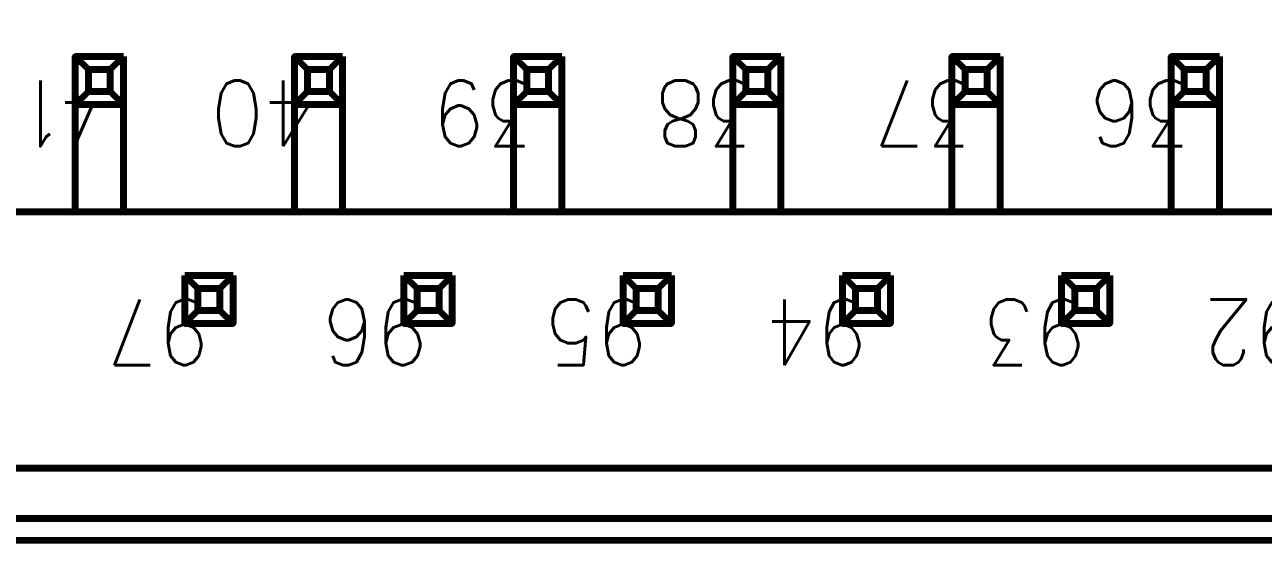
# Model space of a CAD drawing. Header units: inches. Extents: x -0.4 to 8, y -0.5 to 10.5.
# Drawn here: x 2.016 to 2.581, y -0.01 to 0.226 of the extents above; entities that cross this region are included whole.
import ezdxf

# ---------------------------------------------------------------- set-up
doc = ezdxf.new("R2010")
doc.units = ezdxf.units.IN
doc.header["$LTSCALE"] = 0.504853
doc.header["$MEASUREMENT"] = 0
for name, color, linetype in [('1', 7, 'Continuous'), ('135', 7, 'Continuous'), ('3', 7, 'Continuous'), ('75', 7, 'Continuous')]:
    doc.layers.add(name, color=color, linetype=linetype)
doc.styles.get("Standard").update_dxf_attribs({"font": 'ROMANS.SHX'})

# ---------------------------------------------------------------- blocks, each defined once
blk = doc.blocks.new('25359')
at = {"color": 1, "linetype": 'Continuous', "lineweight": 211}
for p, q in [((5.85, 0.21, -0.113), (-0.35, 0.21, -0.113)), ((5.85, 0.21, -0.113), (-0.35, 0.21, -0.113)), ((5.85, 0.21, 0.127), (-0.324, 0.21, 0.127)), ((5.85, 0.21, 0.127), (-0.324, 0.21, 0.127)), ((5.55, 0.21, 0.025), (-0.1, 0.21, 0.025)), ((5.55, 0.21, 0.127), (-0.1, 0.21, 0.127)), ((-0.324, 0.177, 0.127), (5.85, 0.177, 0.127)), ((-0.324, 0.177, 0.127), (5.85, 0.177, 0.127)), ((5.85, 0.177, 0.171), (-0.28, 0.177, 0.171)), ((5.85, 0.177, 0.171), (-0.28, 0.177, 0.171)), ((5.55, 0.06, 0.025), (-0.1, 0.06, 0.025)), ((-0.1, 0.06, 0.127), (5.55, 0.06, 0.127))]:
    blk.add_line(p, q, dxfattribs=at)
at = {"layer": '1', "color": 2, "linetype": 'Continuous', "lineweight": 211}
for p, q in [((3.539, 0.111, -0.102), (3.545, 0.105, -0.112)), ((3.545, 0.105, -0.112), (3.539, 0.111, -0.102)), ((3.539, 0.089, 0.025), (3.539, 0.111, 0.025)), ((3.539, 0.111, 0.025), (3.561, 0.111, 0.025)), ((3.539, 0.111, 0.025), (3.561, 0.111, 0.025)), ((3.539, 0.111, 0.025), (3.539, 0.089, 0.025)), ((3.539, 0.089, -0.102), (3.539, 0.111, -0.102)), ((3.539, 0.111, -0.102), (3.539, 0.089, -0.102)), ((3.539, 0.111, -0.102), (3.561, 0.111, -0.102)), ((3.539, 0.111, -0.102), (3.561, 0.111, -0.102)), ((3.561, 0.111, -0.102), (3.539, 0.111, -0.102)), ((3.561, 0.111, -0.102), (3.555, 0.105, -0.112)), ((3.555, 0.105, -0.112), (3.561, 0.111, -0.102)), ((3.561, 0.111, 0.025), (3.561, 0.089, 0.025)), ((3.561, 0.111, 0.025), (3.561, 0.089, 0.025)), ((3.561, 0.089, -0.102), (3.561, 0.111, -0.102)), ((3.561, 0.111, -0.102), (3.561, 0.089, -0.102)), ((3.645, 0.105, -0.112), (3.639, 0.111, -0.102)), ((3.639, 0.111, -0.102), (3.645, 0.105, -0.112)), ((3.639, 0.111, 0.025), (3.661, 0.111, 0.025)), ((3.639, 0.089, 0.025), (3.639, 0.111, 0.025)), ((3.639, 0.111, 0.025), (3.661, 0.111, 0.025)), ((3.639, 0.111, 0.025), (3.639, 0.089, 0.025)), ((3.639, 0.089, -0.102), (3.639, 0.111, -0.102)), ((3.639, 0.111, -0.102), (3.661, 0.111, -0.102)), ((3.639, 0.111, -0.102), (3.639, 0.089, -0.102)), ((3.661, 0.111, -0.102), (3.639, 0.111, -0.102)), ((3.639, 0.111, -0.102), (3.661, 0.111, -0.102)), ((3.661, 0.111, -0.102), (3.655, 0.105, -0.112)), ((3.655, 0.105, -0.112), (3.661, 0.111, -0.102)), ((3.661, 0.111, 0.025), (3.661, 0.089, 0.025)), ((3.661, 0.111, 0.025), (3.661, 0.089, 0.025)), ((3.661, 0.089, -0.102), (3.661, 0.111, -0.102)), ((3.661, 0.111, -0.102), (3.661, 0.089, -0.102)), ((3.739, 0.089, 0.025), (3.739, 0.111, 0.025)), ((3.739, 0.111, 0.025), (3.761, 0.111, 0.025)), ((3.739, 0.111, 0.025), (3.761, 0.111, 0.025)), ((3.739, 0.111, 0.025), (3.739, 0.089, 0.025)), ((3.739, 0.111, -0.102), (3.761, 0.111, -0.102)), ((3.761, 0.111, -0.102), (3.739, 0.111, -0.102)), ((3.739, 0.111, -0.102), (3.761, 0.111, -0.102)), ((3.739, 0.089, -0.102), (3.739, 0.111, -0.102)), ((3.739, 0.111, -0.102), (3.739, 0.089, -0.102)), ((3.739, 0.111, -0.102), (3.745, 0.105, -0.112)), ((3.745, 0.105, -0.112), (3.739, 0.111, -0.102)), ((3.755, 0.105, -0.112), (3.761, 0.111, -0.102)), ((3.761, 0.111, -0.102), (3.755, 0.105, -0.112)), ((3.761, 0.111, 0.025), (3.761, 0.089, 0.025)), ((3.761, 0.111, 0.025), (3.761, 0.089, 0.025)), ((3.761, 0.089, -0.102), (3.761, 0.111, -0.102)), ((3.761, 0.111, -0.102), (3.761, 0.089, -0.102)), ((3.839, 0.111, 0.025), (3.861, 0.111, 0.025)), ((3.839, 0.089, 0.025), (3.839, 0.111, 0.025)), ((3.839, 0.111, 0.025), (3.861, 0.111, 0.025)), ((3.839, 0.111, 0.025), (3.839, 0.089, 0.025)), ((3.861, 0.111, -0.102), (3.839, 0.111, -0.102)), ((3.839, 0.111, -0.102), (3.861, 0.111, -0.102)), ((3.839, 0.111, -0.102), (3.861, 0.111, -0.102)), ((3.839, 0.089, -0.102), (3.839, 0.111, -0.102)), ((3.839, 0.111, -0.102), (3.839, 0.089, -0.102)), ((3.845, 0.105, -0.112), (3.839, 0.111, -0.102)), ((3.839, 0.111, -0.102), (3.845, 0.105, -0.112)), ((3.855, 0.105, -0.112), (3.861, 0.111, -0.102)), ((3.861, 0.111, -0.102), (3.855, 0.105, -0.112)), ((3.861, 0.089, -0.102), (3.861, 0.111, -0.102)), ((3.861, 0.111, -0.102), (3.861, 0.089, -0.102)), ((3.861, 0.111, 0.025), (3.861, 0.089, 0.025)), ((3.861, 0.111, 0.025), (3.861, 0.089, 0.025)), ((3.961, 0.111, -0.102), (3.939, 0.111, -0.102)), ((3.939, 0.111, -0.102), (3.945, 0.105, -0.112)), ((3.945, 0.105, -0.112), (3.939, 0.111, -0.102)), ((3.939, 0.089, -0.102), (3.939, 0.111, -0.102)), ((3.939, 0.111, -0.102), (3.961, 0.111, -0.102)), ((3.939, 0.111, -0.102), (3.939, 0.089, -0.102)), ((3.939, 0.111, -0.102), (3.961, 0.111, -0.102)), ((3.939, 0.089, 0.025), (3.939, 0.111, 0.025)), ((3.939, 0.111, 0.025), (3.961, 0.111, 0.025)), ((3.939, 0.111, 0.025), (3.961, 0.111, 0.025)), ((3.939, 0.111, 0.025), (3.939, 0.089, 0.025)), ((3.961, 0.111, -0.102), (3.955, 0.105, -0.112)), ((3.955, 0.105, -0.112), (3.961, 0.111, -0.102)), ((3.961, 0.111, -0.102), (3.961, 0.089, -0.102)), ((3.961, 0.089, -0.102), (3.961, 0.111, -0.102)), ((3.961, 0.111, 0.025), (3.961, 0.089, 0.025)), ((3.961, 0.111, 0.025), (3.961, 0.089, 0.025)), ((3.545, 0.105, -0.112), (3.545, 0.095, -0.112)), ((3.545, 0.105, -0.112), (3.555, 0.105, -0.112)), ((3.545, 0.095, -0.112), (3.545, 0.105, -0.112)), ((3.555, 0.105, -0.112), (3.545, 0.105, -0.112)), ((3.555, 0.105, -0.112), (3.555, 0.095, -0.112)), ((3.555, 0.095, -0.112), (3.555, 0.105, -0.112)), ((3.645, 0.105, -0.112), (3.645, 0.095, -0.112)), ((3.645, 0.095, -0.112), (3.645, 0.105, -0.112)), ((3.655, 0.105, -0.112), (3.645, 0.105, -0.112)), ((3.645, 0.105, -0.112), (3.655, 0.105, -0.112)), ((3.655, 0.105, -0.112), (3.655, 0.095, -0.112)), ((3.655, 0.095, -0.112), (3.655, 0.105, -0.112)), ((3.745, 0.105, -0.112), (3.745, 0.095, -0.112)), ((3.745, 0.105, -0.112), (3.755, 0.105, -0.112)), ((3.755, 0.105, -0.112), (3.745, 0.105, -0.112)), ((3.745, 0.095, -0.112), (3.745, 0.105, -0.112)), ((3.755, 0.095, -0.112), (3.755, 0.105, -0.112)), ((3.755, 0.105, -0.112), (3.755, 0.095, -0.112)), ((3.845, 0.105, -0.112), (3.845, 0.095, -0.112)), ((3.845, 0.105, -0.112), (3.855, 0.105, -0.112)), ((3.845, 0.095, -0.112), (3.845, 0.105, -0.112)), ((3.855, 0.105, -0.112), (3.845, 0.105, -0.112)), ((3.855, 0.095, -0.112), (3.855, 0.105, -0.112)), ((3.855, 0.105, -0.112), (3.855, 0.095, -0.112)), ((3.945, 0.105, -0.112), (3.945, 0.095, -0.112)), ((3.955, 0.105, -0.112), (3.945, 0.105, -0.112)), ((3.945, 0.105, -0.112), (3.955, 0.105, -0.112)), ((3.945, 0.095, -0.112), (3.945, 0.105, -0.112)), ((3.955, 0.095, -0.112), (3.955, 0.105, -0.112)), ((3.955, 0.105, -0.112), (3.955, 0.095, -0.112)), ((3.545, 0.095, -0.112), (3.539, 0.089, -0.102)), ((3.539, 0.089, -0.102), (3.545, 0.095, -0.112)), ((3.555, 0.095, -0.112), (3.545, 0.095, -0.112)), ((3.545, 0.095, -0.112), (3.555, 0.095, -0.112)), ((3.555, 0.095, -0.112), (3.561, 0.089, -0.102)), ((3.561, 0.089, -0.102), (3.555, 0.095, -0.112)), ((3.645, 0.095, -0.112), (3.639, 0.089, -0.102)), ((3.639, 0.089, -0.102), (3.645, 0.095, -0.112)), ((3.655, 0.095, -0.112), (3.645, 0.095, -0.112)), ((3.645, 0.095, -0.112), (3.655, 0.095, -0.112)), ((3.655, 0.095, -0.112), (3.661, 0.089, -0.102)), ((3.661, 0.089, -0.102), (3.655, 0.095, -0.112)), ((3.745, 0.095, -0.112), (3.739, 0.089, -0.102)), ((3.739, 0.089, -0.102), (3.745, 0.095, -0.112)), ((3.745, 0.095, -0.112), (3.755, 0.095, -0.112)), ((3.755, 0.095, -0.112), (3.745, 0.095, -0.112)), ((3.761, 0.089, -0.102), (3.755, 0.095, -0.112)), ((3.755, 0.095, -0.112), (3.761, 0.089, -0.102)), ((3.845, 0.095, -0.112), (3.839, 0.089, -0.102)), ((3.839, 0.089, -0.102), (3.845, 0.095, -0.112)), ((3.855, 0.095, -0.112), (3.845, 0.095, -0.112)), ((3.845, 0.095, -0.112), (3.855, 0.095, -0.112)), ((3.861, 0.089, -0.102), (3.855, 0.095, -0.112)), ((3.855, 0.095, -0.112), (3.861, 0.089, -0.102)), ((3.945, 0.095, -0.112), (3.939, 0.089, -0.102)), ((3.939, 0.089, -0.102), (3.945, 0.095, -0.112)), ((3.945, 0.095, -0.112), (3.955, 0.095, -0.112)), ((3.955, 0.095, -0.112), (3.945, 0.095, -0.112)), ((3.961, 0.089, -0.102), (3.955, 0.095, -0.112)), ((3.955, 0.095, -0.112), (3.961, 0.089, -0.102)), ((3.561, 0.089, 0.025), (3.539, 0.089, 0.025)), ((3.561, 0.089, 0.025), (3.539, 0.089, 0.025)), ((3.539, 0.089, 0.025), (3.539, 0.089, -0.102)), ((3.539, 0.089, 0.025), (3.539, 0.089, -0.102)), ((3.561, 0.089, -0.102), (3.539, 0.089, -0.102)), ((3.561, 0.089, -0.102), (3.539, 0.089, -0.102)), ((3.539, 0.089, -0.102), (3.561, 0.089, -0.102)), ((3.561, 0.089, 0.025), (3.561, 0.089, -0.102)), ((3.561, 0.089, -0.102), (3.561, 0.089, 0.025)), ((3.661, 0.089, 0.025), (3.639, 0.089, 0.025)), ((3.661, 0.089, 0.025), (3.639, 0.089, 0.025)), ((3.639, 0.089, 0.025), (3.639, 0.089, -0.102)), ((3.639, 0.089, 0.025), (3.639, 0.089, -0.102)), ((3.661, 0.089, -0.102), (3.639, 0.089, -0.102)), ((3.639, 0.089, -0.102), (3.661, 0.089, -0.102)), ((3.661, 0.089, -0.102), (3.639, 0.089, -0.102)), ((3.661, 0.089, 0.025), (3.661, 0.089, -0.102)), ((3.661, 0.089, -0.102), (3.661, 0.089, 0.025)), ((3.761, 0.089, 0.025), (3.739, 0.089, 0.025)), ((3.761, 0.089, 0.025), (3.739, 0.089, 0.025)), ((3.761, 0.089, -0.102), (3.739, 0.089, -0.102)), ((3.761, 0.089, -0.102), (3.739, 0.089, -0.102)), ((3.739, 0.089, 0.025), (3.739, 0.089, -0.102)), ((3.739, 0.089, 0.025), (3.739, 0.089, -0.102)), ((3.739, 0.089, -0.102), (3.761, 0.089, -0.102)), ((3.761, 0.089, -0.102), (3.761, 0.089, 0.025)), ((3.761, 0.089, 0.025), (3.761, 0.089, -0.102)), ((3.861, 0.089, 0.025), (3.839, 0.089, 0.025)), ((3.861, 0.089, 0.025), (3.839, 0.089, 0.025)), ((3.861, 0.089, -0.102), (3.839, 0.089, -0.102)), ((3.861, 0.089, -0.102), (3.839, 0.089, -0.102)), ((3.839, 0.089, 0.025), (3.839, 0.089, -0.102)), ((3.839, 0.089, 0.025), (3.839, 0.089, -0.102)), ((3.839, 0.089, -0.102), (3.861, 0.089, -0.102)), ((3.861, 0.089, -0.102), (3.861, 0.089, 0.025)), ((3.861, 0.089, 0.025), (3.861, 0.089, -0.102)), ((3.961, 0.089, -0.102), (3.939, 0.089, -0.102)), ((3.939, 0.089, 0.025), (3.939, 0.089, -0.102)), ((3.961, 0.089, -0.102), (3.939, 0.089, -0.102)), ((3.939, 0.089, 0.025), (3.939, 0.089, -0.102)), ((3.939, 0.089, -0.102), (3.961, 0.089, -0.102)), ((3.961, 0.089, 0.025), (3.939, 0.089, 0.025)), ((3.961, 0.089, 0.025), (3.939, 0.089, 0.025)), ((3.961, 0.089, -0.102), (3.961, 0.089, 0.025)), ((3.961, 0.089, 0.025), (3.961, 0.089, -0.102)), ((3.489, 0.06, 0.09), (3.511, 0.06, 0.09)), ((3.489, 0.06, 0.068), (3.511, 0.06, 0.068)), ((3.589, 0.06, 0.09), (3.611, 0.06, 0.09)), ((3.589, 0.06, 0.068), (3.611, 0.06, 0.068)), ((3.689, 0.06, 0.09), (3.711, 0.06, 0.09)), ((3.689, 0.06, 0.068), (3.711, 0.06, 0.068)), ((3.789, 0.06, 0.068), (3.811, 0.06, 0.068)), ((3.789, 0.06, 0.09), (3.811, 0.06, 0.09)), ((3.889, 0.06, 0.09), (3.911, 0.06, 0.09)), ((3.889, 0.06, 0.068), (3.911, 0.06, 0.068)), ((3.989, 0.06, 0.09), (4.011, 0.06, 0.09)), ((3.989, 0.06, 0.068), (4.011, 0.06, 0.068)), ((3.489, 0.011, 0.068), (3.511, 0.011, 0.068)), ((3.489, 0.011, -0.102), (3.511, 0.011, -0.102)), ((3.489, 0.011, -0.102), (3.511, 0.011, -0.102)), ((3.511, 0.011, -0.102), (3.489, 0.011, -0.102)), ((3.489, 0.011, -0.102), (3.495, 0.005, -0.112)), ((3.495, 0.005, -0.112), (3.489, 0.011, -0.102)), ((3.489, 0.011, -0.102), (3.489, -0.011, -0.102)), ((3.489, -0.011, -0.102), (3.489, 0.011, -0.102)), ((3.505, 0.005, -0.112), (3.511, 0.011, -0.102)), ((3.511, 0.011, -0.102), (3.505, 0.005, -0.112)), ((3.511, -0.011, -0.102), (3.511, 0.011, -0.102)), ((3.511, 0.011, -0.102), (3.511, -0.011, -0.102)), ((3.589, 0.011, 0.068), (3.611, 0.011, 0.068)), ((3.611, 0.011, -0.102), (3.589, 0.011, -0.102)), ((3.589, 0.011, -0.102), (3.611, 0.011, -0.102)), ((3.595, 0.005, -0.112), (3.589, 0.011, -0.102)), ((3.589, 0.011, -0.102), (3.595, 0.005, -0.112)), ((3.589, -0.011, -0.102), (3.589, 0.011, -0.102)), ((3.589, 0.011, -0.102), (3.611, 0.011, -0.102)), ((3.589, 0.011, -0.102), (3.589, -0.011, -0.102)), ((3.605, 0.005, -0.112), (3.611, 0.011, -0.102)), ((3.611, 0.011, -0.102), (3.605, 0.005, -0.112)), ((3.611, 0.011, -0.102), (3.611, -0.011, -0.102)), ((3.611, -0.011, -0.102), (3.611, 0.011, -0.102)), ((3.689, 0.011, 0.068), (3.711, 0.011, 0.068)), ((3.711, 0.011, -0.102), (3.689, 0.011, -0.102)), ((3.689, 0.011, -0.102), (3.695, 0.005, -0.112)), ((3.695, 0.005, -0.112), (3.689, 0.011, -0.102)), ((3.689, 0.011, -0.102), (3.711, 0.011, -0.102)), ((3.689, 0.011, -0.102), (3.711, 0.011, -0.102)), ((3.689, -0.011, -0.102), (3.689, 0.011, -0.102)), ((3.689, 0.011, -0.102), (3.689, -0.011, -0.102)), ((3.705, 0.005, -0.112), (3.711, 0.011, -0.102)), ((3.711, 0.011, -0.102), (3.705, 0.005, -0.112)), ((3.711, 0.011, -0.102), (3.711, -0.011, -0.102)), ((3.711, -0.011, -0.102), (3.711, 0.011, -0.102)), ((3.789, 0.011, 0.068), (3.811, 0.011, 0.068)), ((3.811, 0.011, -0.102), (3.789, 0.011, -0.102)), ((3.789, 0.011, -0.102), (3.811, 0.011, -0.102)), ((3.789, 0.011, -0.102), (3.811, 0.011, -0.102)), ((3.789, -0.011, -0.102), (3.789, 0.011, -0.102)), ((3.789, 0.011, -0.102), (3.789, -0.011, -0.102)), ((3.789, 0.011, -0.102), (3.795, 0.005, -0.112)), ((3.795, 0.005, -0.112), (3.789, 0.011, -0.102)), ((3.805, 0.005, -0.112), (3.811, 0.011, -0.102)), ((3.811, 0.011, -0.102), (3.805, 0.005, -0.112)), ((3.811, 0.011, -0.102), (3.811, -0.011, -0.102)), ((3.811, -0.011, -0.102), (3.811, 0.011, -0.102)), ((3.889, 0.011, 0.068), (3.911, 0.011, 0.068)), ((3.895, 0.005, -0.112), (3.889, 0.011, -0.102)), ((3.889, 0.011, -0.102), (3.911, 0.011, -0.102)), ((3.911, 0.011, -0.102), (3.889, 0.011, -0.102)), ((3.889, 0.011, -0.102), (3.911, 0.011, -0.102)), ((3.889, 0.011, -0.102), (3.889, -0.011, -0.102)), ((3.889, -0.011, -0.102), (3.889, 0.011, -0.102)), ((3.889, 0.011, -0.102), (3.895, 0.005, -0.112)), ((3.911, 0.011, -0.102), (3.905, 0.005, -0.112)), ((3.905, 0.005, -0.112), (3.911, 0.011, -0.102)), ((3.911, -0.011, -0.102), (3.911, 0.011, -0.102)), ((3.911, 0.011, -0.102), (3.911, -0.011, -0.102)), ((3.989, 0.011, 0.068), (4.011, 0.011, 0.068)), ((3.989, 0.011, -0.102), (3.989, -0.011, -0.102)), ((3.995, 0.005, -0.112), (3.989, 0.011, -0.102)), ((3.989, 0.011, -0.102), (4.011, 0.011, -0.102)), ((4.011, 0.011, -0.102), (3.989, 0.011, -0.102)), ((3.989, 0.011, -0.102), (4.011, 0.011, -0.102)), ((3.989, -0.011, -0.102), (3.989, 0.011, -0.102)), ((3.989, 0.011, -0.102), (3.995, 0.005, -0.112)), ((4.011, 0.011, -0.102), (4.005, 0.005, -0.112)), ((4.005, 0.005, -0.112), (4.011, 0.011, -0.102)), ((4.011, -0.011, -0.102), (4.011, 0.011, -0.102)), ((4.011, 0.011, -0.102), (4.011, -0.011, -0.102)), ((3.495, 0.005, -0.112), (3.505, 0.005, -0.112)), ((3.505, 0.005, -0.112), (3.495, 0.005, -0.112)), ((3.495, 0.005, -0.112), (3.495, -0.005, -0.112)), ((3.495, -0.005, -0.112), (3.495, 0.005, -0.112)), ((3.505, 0.005, -0.112), (3.505, -0.005, -0.112)), ((3.505, -0.005, -0.112), (3.505, 0.005, -0.112)), ((3.595, 0.005, -0.112), (3.605, 0.005, -0.112)), ((3.605, 0.005, -0.112), (3.595, 0.005, -0.112)), ((3.595, 0.005, -0.112), (3.595, -0.005, -0.112)), ((3.595, -0.005, -0.112), (3.595, 0.005, -0.112)), ((3.605, -0.005, -0.112), (3.605, 0.005, -0.112)), ((3.605, 0.005, -0.112), (3.605, -0.005, -0.112)), ((3.695, 0.005, -0.112), (3.705, 0.005, -0.112)), ((3.705, 0.005, -0.112), (3.695, 0.005, -0.112)), ((3.695, 0.005, -0.112), (3.695, -0.005, -0.112)), ((3.695, -0.005, -0.112), (3.695, 0.005, -0.112)), ((3.705, 0.005, -0.112), (3.705, -0.005, -0.112)), ((3.705, -0.005, -0.112), (3.705, 0.005, -0.112)), ((3.795, 0.005, -0.112), (3.795, -0.005, -0.112)), ((3.795, -0.005, -0.112), (3.795, 0.005, -0.112)), ((3.795, 0.005, -0.112), (3.805, 0.005, -0.112)), ((3.805, 0.005, -0.112), (3.795, 0.005, -0.112)), ((3.805, 0.005, -0.112), (3.805, -0.005, -0.112)), ((3.805, -0.005, -0.112), (3.805, 0.005, -0.112)), ((3.895, -0.005, -0.112), (3.895, 0.005, -0.112)), ((3.895, 0.005, -0.112), (3.905, 0.005, -0.112)), ((3.905, 0.005, -0.112), (3.895, 0.005, -0.112)), ((3.895, 0.005, -0.112), (3.895, -0.005, -0.112)), ((3.905, 0.005, -0.112), (3.905, -0.005, -0.112)), ((3.905, -0.005, -0.112), (3.905, 0.005, -0.112)), ((3.995, -0.005, -0.112), (3.995, 0.005, -0.112)), ((3.995, 0.005, -0.112), (3.995, -0.005, -0.112)), ((3.995, 0.005, -0.112), (4.005, 0.005, -0.112)), ((4.005, 0.005, -0.112), (3.995, 0.005, -0.112)), ((4.005, 0.005, -0.112), (4.005, -0.005, -0.112)), ((4.005, -0.005, -0.112), (4.005, 0.005, -0.112)), ((3.489, -0.011, -0.102), (3.495, -0.005, -0.112)), ((3.495, -0.005, -0.112), (3.489, -0.011, -0.102)), ((3.495, -0.005, -0.112), (3.505, -0.005, -0.112)), ((3.505, -0.005, -0.112), (3.495, -0.005, -0.112)), ((3.505, -0.005, -0.112), (3.511, -0.011, -0.102)), ((3.511, -0.011, -0.102), (3.505, -0.005, -0.112)), ((3.595, -0.005, -0.112), (3.589, -0.011, -0.102)), ((3.589, -0.011, -0.102), (3.595, -0.005, -0.112)), ((3.605, -0.005, -0.112), (3.595, -0.005, -0.112)), ((3.595, -0.005, -0.112), (3.605, -0.005, -0.112)), ((3.611, -0.011, -0.102), (3.605, -0.005, -0.112)), ((3.605, -0.005, -0.112), (3.611, -0.011, -0.102)), ((3.689, -0.011, -0.102), (3.695, -0.005, -0.112)), ((3.695, -0.005, -0.112), (3.689, -0.011, -0.102)), ((3.705, -0.005, -0.112), (3.695, -0.005, -0.112)), ((3.695, -0.005, -0.112), (3.705, -0.005, -0.112)), ((3.705, -0.005, -0.112), (3.711, -0.011, -0.102)), ((3.711, -0.011, -0.102), (3.705, -0.005, -0.112)), ((3.795, -0.005, -0.112), (3.789, -0.011, -0.102)), ((3.789, -0.011, -0.102), (3.795, -0.005, -0.112)), ((3.795, -0.005, -0.112), (3.805, -0.005, -0.112)), ((3.805, -0.005, -0.112), (3.795, -0.005, -0.112)), ((3.811, -0.011, -0.102), (3.805, -0.005, -0.112)), ((3.805, -0.005, -0.112), (3.811, -0.011, -0.102)), ((3.889, -0.011, -0.102), (3.895, -0.005, -0.112)), ((3.895, -0.005, -0.112), (3.889, -0.011, -0.102)), ((3.895, -0.005, -0.112), (3.905, -0.005, -0.112)), ((3.905, -0.005, -0.112), (3.895, -0.005, -0.112)), ((3.905, -0.005, -0.112), (3.911, -0.011, -0.102)), ((3.911, -0.011, -0.102), (3.905, -0.005, -0.112)), ((3.989, -0.011, -0.102), (3.995, -0.005, -0.112)), ((3.995, -0.005, -0.112), (3.989, -0.011, -0.102)), ((4.005, -0.005, -0.112), (3.995, -0.005, -0.112)), ((3.995, -0.005, -0.112), (4.005, -0.005, -0.112)), ((4.005, -0.005, -0.112), (4.011, -0.011, -0.102)), ((4.011, -0.011, -0.102), (4.005, -0.005, -0.112)), ((3.489, -0.011, 0.09), (3.511, -0.011, 0.09)), ((3.489, -0.011, -0.102), (3.511, -0.011, -0.102)), ((3.511, -0.011, -0.102), (3.489, -0.011, -0.102)), ((3.511, -0.011, -0.102), (3.489, -0.011, -0.102)), ((3.589, -0.011, 0.09), (3.611, -0.011, 0.09)), ((3.611, -0.011, -0.102), (3.589, -0.011, -0.102)), ((3.611, -0.011, -0.102), (3.589, -0.011, -0.102)), ((3.589, -0.011, -0.102), (3.611, -0.011, -0.102)), ((3.689, -0.011, 0.09), (3.711, -0.011, 0.09)), ((3.711, -0.011, -0.102), (3.689, -0.011, -0.102)), ((3.689, -0.011, -0.102), (3.711, -0.011, -0.102)), ((3.711, -0.011, -0.102), (3.689, -0.011, -0.102)), ((3.789, -0.011, 0.09), (3.811, -0.011, 0.09)), ((3.789, -0.011, -0.102), (3.811, -0.011, -0.102)), ((3.811, -0.011, -0.102), (3.789, -0.011, -0.102)), ((3.811, -0.011, -0.102), (3.789, -0.011, -0.102)), ((3.889, -0.011, 0.09), (3.911, -0.011, 0.09)), ((3.889, -0.011, -0.102), (3.911, -0.011, -0.102)), ((3.911, -0.011, -0.102), (3.889, -0.011, -0.102)), ((3.911, -0.011, -0.102), (3.889, -0.011, -0.102)), ((3.989, -0.011, 0.09), (4.011, -0.011, 0.09)), ((3.989, -0.011, -0.102), (4.011, -0.011, -0.102)), ((4.011, -0.011, -0.102), (3.989, -0.011, -0.102)), ((4.011, -0.011, -0.102), (3.989, -0.011, -0.102))]:
    blk.add_line(p, q, dxfattribs=at)
for points in [[(3.539, 0.089, -0.102), (3.539, 0.111, -0.102), (3.539, 0.111, 0.025)], [(3.539, 0.089, -0.102), (3.539, 0.111, -0.102), (3.539, 0.111, 0.025)], [(3.561, 0.111, 0.025), (3.561, 0.111, -0.102), (3.561, 0.089, -0.102)], [(3.561, 0.089, -0.102), (3.561, 0.111, -0.102), (3.561, 0.111, 0.025)], [(3.639, 0.089, -0.102), (3.639, 0.111, -0.102), (3.639, 0.111, 0.025)], [(3.639, 0.089, -0.102), (3.639, 0.111, -0.102), (3.639, 0.111, 0.025)], [(3.661, 0.089, -0.102), (3.661, 0.111, -0.102), (3.661, 0.111, 0.025)], [(3.661, 0.111, 0.025), (3.661, 0.111, -0.102), (3.661, 0.089, -0.102)], [(3.739, 0.089, -0.102), (3.739, 0.111, -0.102), (3.739, 0.111, 0.025)], [(3.739, 0.089, -0.102), (3.739, 0.111, -0.102), (3.739, 0.111, 0.025)], [(3.761, 0.111, 0.025), (3.761, 0.111, -0.102), (3.761, 0.089, -0.102)], [(3.761, 0.089, -0.102), (3.761, 0.111, -0.102), (3.761, 0.111, 0.025)], [(3.839, 0.089, -0.102), (3.839, 0.111, -0.102), (3.839, 0.111, 0.025)], [(3.839, 0.089, -0.102), (3.839, 0.111, -0.102), (3.839, 0.111, 0.025)], [(3.861, 0.111, 0.025), (3.861, 0.111, -0.102), (3.861, 0.089, -0.102)], [(3.861, 0.089, -0.102), (3.861, 0.111, -0.102), (3.861, 0.111, 0.025)], [(3.939, 0.089, -0.102), (3.939, 0.111, -0.102), (3.939, 0.111, 0.025)], [(3.939, 0.089, -0.102), (3.939, 0.111, -0.102), (3.939, 0.111, 0.025)], [(3.961, 0.111, 0.025), (3.961, 0.111, -0.102), (3.961, 0.089, -0.102)], [(3.961, 0.089, -0.102), (3.961, 0.111, -0.102), (3.961, 0.111, 0.025)]]:
    blk.add_polyline3d(points, dxfattribs=at)
for points in [[(3.489, -0.011, -0.102), (3.489, 0.011, -0.102), (3.489, 0.011, 0.068), (3.489, 0.06, 0.068), (3.489, 0.06, 0.09), (3.489, -0.011, 0.09), (3.489, -0.011, -0.102)], [(3.489, -0.011, -0.102), (3.489, 0.011, -0.102), (3.489, 0.011, 0.068), (3.489, 0.06, 0.068), (3.489, 0.06, 0.09), (3.489, -0.011, 0.09), (3.489, -0.011, -0.102)], [(3.511, -0.011, -0.102), (3.511, -0.011, 0.09), (3.511, 0.06, 0.09), (3.511, 0.06, 0.068), (3.511, 0.011, 0.068), (3.511, 0.011, -0.102), (3.511, -0.011, -0.102)], [(3.511, -0.011, -0.102), (3.511, 0.011, -0.102), (3.511, 0.011, 0.068), (3.511, 0.06, 0.068), (3.511, 0.06, 0.09), (3.511, -0.011, 0.09), (3.511, -0.011, -0.102)], [(3.589, -0.011, -0.102), (3.589, 0.011, -0.102), (3.589, 0.011, 0.068), (3.589, 0.06, 0.068), (3.589, 0.06, 0.09), (3.589, -0.011, 0.09), (3.589, -0.011, -0.102)], [(3.589, -0.011, -0.102), (3.589, 0.011, -0.102), (3.589, 0.011, 0.068), (3.589, 0.06, 0.068), (3.589, 0.06, 0.09), (3.589, -0.011, 0.09), (3.589, -0.011, -0.102)], [(3.611, -0.011, -0.102), (3.611, -0.011, 0.09), (3.611, 0.06, 0.09), (3.611, 0.06, 0.068), (3.611, 0.011, 0.068), (3.611, 0.011, -0.102), (3.611, -0.011, -0.102)], [(3.611, -0.011, -0.102), (3.611, 0.011, -0.102), (3.611, 0.011, 0.068), (3.611, 0.06, 0.068), (3.611, 0.06, 0.09), (3.611, -0.011, 0.09), (3.611, -0.011, -0.102)], [(3.689, -0.011, -0.102), (3.689, 0.011, -0.102), (3.689, 0.011, 0.068), (3.689, 0.06, 0.068), (3.689, 0.06, 0.09), (3.689, -0.011, 0.09), (3.689, -0.011, -0.102)], [(3.689, -0.011, -0.102), (3.689, 0.011, -0.102), (3.689, 0.011, 0.068), (3.689, 0.06, 0.068), (3.689, 0.06, 0.09), (3.689, -0.011, 0.09), (3.689, -0.011, -0.102)], [(3.711, -0.011, -0.102), (3.711, -0.011, 0.09), (3.711, 0.06, 0.09), (3.711, 0.06, 0.068), (3.711, 0.011, 0.068), (3.711, 0.011, -0.102), (3.711, -0.011, -0.102)], [(3.711, -0.011, -0.102), (3.711, 0.011, -0.102), (3.711, 0.011, 0.068), (3.711, 0.06, 0.068), (3.711, 0.06, 0.09), (3.711, -0.011, 0.09), (3.711, -0.011, -0.102)], [(3.789, -0.011, -0.102), (3.789, 0.011, -0.102), (3.789, 0.011, 0.068), (3.789, 0.06, 0.068), (3.789, 0.06, 0.09), (3.789, -0.011, 0.09), (3.789, -0.011, -0.102)], [(3.789, -0.011, -0.102), (3.789, 0.011, -0.102), (3.789, 0.011, 0.068), (3.789, 0.06, 0.068), (3.789, 0.06, 0.09), (3.789, -0.011, 0.09), (3.789, -0.011, -0.102)], [(3.811, -0.011, -0.102), (3.811, 0.011, -0.102), (3.811, 0.011, 0.068), (3.811, 0.06, 0.068), (3.811, 0.06, 0.09), (3.811, -0.011, 0.09), (3.811, -0.011, -0.102)], [(3.811, -0.011, -0.102), (3.811, -0.011, 0.09), (3.811, 0.06, 0.09), (3.811, 0.06, 0.068), (3.811, 0.011, 0.068), (3.811, 0.011, -0.102), (3.811, -0.011, -0.102)], [(3.889, -0.011, -0.102), (3.889, 0.011, -0.102), (3.889, 0.011, 0.068), (3.889, 0.06, 0.068), (3.889, 0.06, 0.09), (3.889, -0.011, 0.09), (3.889, -0.011, -0.102)], [(3.889, -0.011, -0.102), (3.889, 0.011, -0.102), (3.889, 0.011, 0.068), (3.889, 0.06, 0.068), (3.889, 0.06, 0.09), (3.889, -0.011, 0.09), (3.889, -0.011, -0.102)], [(3.911, -0.011, -0.102), (3.911, -0.011, 0.09), (3.911, 0.06, 0.09), (3.911, 0.06, 0.068), (3.911, 0.011, 0.068), (3.911, 0.011, -0.102), (3.911, -0.011, -0.102)], [(3.911, -0.011, -0.102), (3.911, 0.011, -0.102), (3.911, 0.011, 0.068), (3.911, 0.06, 0.068), (3.911, 0.06, 0.09), (3.911, -0.011, 0.09), (3.911, -0.011, -0.102)], [(3.989, -0.011, -0.102), (3.989, 0.011, -0.102), (3.989, 0.011, 0.068), (3.989, 0.06, 0.068), (3.989, 0.06, 0.09), (3.989, -0.011, 0.09), (3.989, -0.011, -0.102)], [(3.989, -0.011, -0.102), (3.989, 0.011, -0.102), (3.989, 0.011, 0.068), (3.989, 0.06, 0.068), (3.989, 0.06, 0.09), (3.989, -0.011, 0.09), (3.989, -0.011, -0.102)], [(4.011, -0.011, -0.102), (4.011, 0.011, -0.102), (4.011, 0.011, 0.068), (4.011, 0.06, 0.068), (4.011, 0.06, 0.09), (4.011, -0.011, 0.09), (4.011, -0.011, -0.102)], [(4.011, -0.011, -0.102), (4.011, -0.011, 0.09), (4.011, 0.06, 0.09), (4.011, 0.06, 0.068), (4.011, 0.011, 0.068), (4.011, 0.011, -0.102), (4.011, -0.011, -0.102)]]:
    blk.add_polyline3d(points, close=True, dxfattribs=at)
at = {"layer": '3', "color": 5, "linetype": 'Continuous', "lineweight": 211, "char_height": 0.03, "attachment_point": 1}
for s, insert in [('{\\W0.906376;92}', (3.45, 0.13)), ('{\\W0.906376;93}', (3.55, 0.13)), ('{\\W0.880480;94}', (3.65, 0.13)), ('{\\W0.906376;95}', (3.75, 0.13)), ('{\\W0.940491;96}', (3.85, 0.13)), ('{\\W0.906376;97}', (3.95, 0.13)), ('{\\W0.940491;36}', (3.5, 0.03)), ('{\\W0.906376;37}', (3.6, 0.03)), ('{\\W0.906376;38}', (3.7, 0.03)), ('{\\W0.938870;39}', (3.8, 0.03)), ('{\\W0.959988;40}', (3.9, 0.03)), ('{\\W0.674575;41}', (4, 0.03))]:
    blk.add_mtext(s, dxfattribs=dict(at, insert=insert))

msp = doc.modelspace()

# ---------------------------------------------------------------- linework, layer by layer
at = {"layer": '135', "color": 1, "linetype": 'Continuous', "lineweight": 211}
for points in [[(6.5999, 7.14, 0.641), (6.6, 7.14, 0.641), (6.6, 0.19, 0.641), (6.41, 0, 0.641), (0.19, 0, 0.641)], [(0.19, 0, 0), (6.41, 0, 0), (6.6, 0.19, 0), (6.6, 7.14, 0), (6.5999, 7.14, 0)], [(6.5999, 7.14, 0.641), (6.6, 7.14, 0.641), (6.6, 0.19, 0.641), (6.41, 0, 0.641), (0.19, 0, 0.641)], [(0.19, 0, 0), (6.41, 0, 0), (6.6, 0.19, 0), (6.6, 7.14, 0), (6.5999, 7.14, 0)], [(6.5999, 7.14, -0.418), (6.6, 7.14, -0.418), (6.6, 0.19, -0.418), (6.41, 0, -0.418), (0.19, 0, -0.418)], [(0.19, 0, -0.062), (6.41, 0, -0.062), (6.6, 0.19, -0.062), (6.6, 7.14, -0.062), (6.5999, 7.14, -0.062)], [(6.5999, 7.14, -0.418), (6.6, 7.14, -0.418), (6.6, 0.19, -0.418), (6.41, 0, -0.418), (0.19, 0, -0.418)], [(0.19, 0, -0.062), (6.41, 0, -0.062), (6.6, 0.19, -0.062), (6.6, 7.14, -0.062), (6.5999, 7.14, -0.062)]]:
    msp.add_polyline3d(points, dxfattribs=at)

# ---------------------------------------------------------------- block references
at = {"layer": '75', "color": 8, "linetype": 'Continuous', "lineweight": 211, "rotation": 180}
msp.add_blockref('25359', (6.05, 0.2), dxfattribs=at)

doc.saveas('drawing.dxf')
